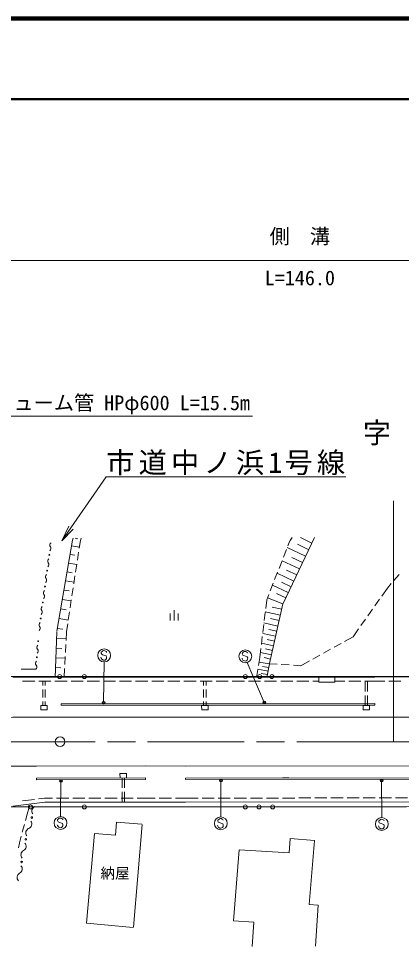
# Model space of a CAD drawing. Units: millimetres, scale not verified. Extents: x 40000 to 680000, y 20000 to 380000.
# Drawn here: x 460646 to 508164, y 264675 to 380000 of the extents above; entities that cross this region are included whole.
import ezdxf
from ezdxf.enums import TextEntityAlignment as Align

# ---------------------------------------------------------------- set-up
doc = ezdxf.new("R2010")
doc.units = ezdxf.units.MM
doc.header["$LTSCALE"] = 1000
doc.linetypes.add('CHAIN', pattern=[18.5, 12, -1.5, 3.5, -1.5])
for name, color, linetype, lineweight in [('M-BGD', 7, 'Continuous', 13), ('M-BMK', 2, 'CHAIN', 13), ('M-BMK-ROW', 30, 'Continuous', 13), ('M-BMK-SRVR', 3, 'Continuous', 13), ('M-STR-HTXT', 7, 'Continuous', 13), ('M-STR-STRC', 7, 'Continuous', 13), ('M-TTL', 2, 'Continuous', 140), ('M-TTL-LINE', 7, 'Continuous', 50)]:
    doc.layers.add(name, color=color, linetype=linetype, lineweight=lineweight)
doc.layers.add('M-BMK-HTXT', color=7, linetype='Continuous')
doc.styles.add('ＭＳ ゴシック', font='')
doc.styles.get('ＭＳ ゴシック').set_extended_font_data('MS Gothic')

# ---------------------------------------------------------------- blocks, each defined once
blk = doc.blocks.new('open_arrow')
at = {"color": 0, "linetype": 'Continuous', "lineweight": -2}
blk.add_lwpolyline([(7.5, 1.25), (0, 0), (7.5, -1.25)], dxfattribs=at)

msp = doc.modelspace()

# ---------------------------------------------------------------- linework, layer by layer
at = {"layer": 'M-BGD'}
for p, q in [((465391, 303850), (467338, 315153)), ((467412, 315427), (467338, 315153)), ((467650, 315427), (467982, 315338)), ((468314, 315129), (468170, 314179)), ((468314, 315129), (468413, 315426)), ((497378, 315497), (493475, 307304)), ((494074, 314461), (494325, 315100)), ((494347, 315145), (494590, 315489)), ((497055, 314809), (495623, 315492)), ((467220, 314464), (468196, 314296)), ((468095, 313685), (467945, 312696)), ((493526, 313065), (493891, 313996)), ((496269, 313162), (493995, 314247)), ((496662, 313986), (495262, 314653)), ((467038, 313404), (467635, 313301)), ((492979, 311668), (493344, 312599)), ((495520, 311592), (493360, 312622)), ((495894, 312377), (494564, 313011)), ((466852, 312327), (467868, 312152)), ((467870, 312202), (467719, 311213)), ((495163, 310843), (493899, 311446)), ((466663, 311228), (467285, 311121)), ((467644, 310719), (467494, 309730)), ((492431, 310272), (492796, 311203)), ((494806, 310095), (492753, 311074)), ((507239, 310148), (507894, 310904)), ((466471, 310112), (467529, 309930)), ((467419, 309236), (467269, 308247)), ((491883, 308875), (492248, 309806)), ((494125, 308667), (492175, 309597)), ((494465, 309381), (493265, 309953)), ((505733, 308230), (506421, 309203)), ((506421, 309203), (506912, 309770)), ((466275, 308973), (466923, 308861)), ((491450, 307771), (491701, 308410)), ((493459, 307258), (491536, 307990)), ((493800, 307986), (492660, 308530)), ((466076, 307815), (467177, 307625)), ((467193, 307753), (467043, 306765)), ((491315, 306667), (491441, 307722)), ((493459, 307258), (491790, 299830)), ((493312, 306579), (492139, 306843)), ((504868, 307005), (505445, 307822)), ((465872, 306634), (466547, 306518)), ((466968, 306270), (466818, 305282)), ((479454, 305201), (479454, 306076)), ((479954, 305201), (479954, 306451)), ((480454, 305201), (480454, 306076)), ((491137, 305178), (491256, 306171)), ((493148, 305854), (491268, 306277)), ((504003, 305780), (504580, 306597)), ((465666, 305434), (466812, 305236)), ((466743, 304787), (466598, 303837)), ((490959, 303688), (491077, 304681)), ((492842, 304496), (491101, 304888)), ((492995, 305175), (491909, 305419)), ((503138, 304555), (503714, 305371)), ((465177, 298119), (465384, 303797)), ((465455, 304209), (466157, 304088)), ((466550, 302703), (466610, 303792)), ((492556, 303223), (490945, 303586)), ((492699, 303859), (491693, 304086)), ((502162, 303173), (502849, 304146)), ((465354, 302967), (466550, 302923)), ((466468, 301205), (466522, 302204)), ((490780, 302199), (490899, 303192)), ((492288, 302031), (490798, 302367)), ((492422, 302627), (491492, 302837)), ((499802, 301859), (500675, 302345)), ((501112, 302589), (502162, 303173)), ((465309, 301741), (466014, 301716)), ((490595, 300648), (490721, 301703)), ((492036, 300914), (490661, 301224)), ((492162, 301473), (491303, 301666)), ((498491, 301129), (499365, 301616)), ((465265, 300534), (466420, 300491)), ((466386, 299708), (466440, 300706)), ((490586, 300599), (490415, 299606)), ((491781, 299780), (490486, 300017)), ((491918, 300390), (491125, 300569)), ((495694, 299572), (496744, 300156)), ((497180, 300399), (498054, 300886)), ((460970, 299122), (462786, 299121)), ((465214, 299119), (465177, 298119)), ((465222, 299348), (465902, 299323)), ((466299, 298119), (466358, 299208)), ((490330, 299113), (490158, 298120)), ((491621, 298905), (490334, 299139)), ((491701, 299342), (490926, 299484)), ((491781, 299781), (491478, 298120)), ((492754, 299745), (491810, 299801)), ((494251, 299657), (493253, 299716)), ((495694, 299572), (494750, 299627)), ((465925, 298149), (459933, 298153)), ((461145, 297653), (462645, 297651)), ((463145, 297651), (464645, 297650)), ((463650, 297119), (463650, 297619)), ((463950, 297119), (463950, 297619)), ((465145, 297649), (465925, 297649)), ((465179, 298180), (466294, 298139)), ((465925, 298149), (504859, 298155)), ((465925, 297649), (466677, 297649)), ((467177, 297649), (468677, 297649)), ((469177, 297649), (470677, 297649)), ((471177, 297650), (472677, 297650)), ((473177, 297650), (474677, 297650)), ((475177, 297650), (476677, 297650)), ((477177, 297651), (478677, 297651)), ((479177, 297651), (480677, 297651)), ((481177, 297651), (482677, 297651)), ((483177, 297652), (484677, 297652)), ((483619, 297120), (483619, 297620)), ((483919, 297120), (483919, 297620)), ((485177, 297652), (486677, 297652)), ((487177, 297652), (488677, 297652)), ((489177, 297653), (490677, 297653)), ((491542, 298469), (490772, 298610)), ((491177, 297653), (492677, 297653)), ((493177, 297653), (494677, 297653)), ((495177, 297653), (496677, 297654)), ((497177, 297654), (497928, 297654)), ((497928, 297505), (497928, 298154)), ((499908, 298154), (499908, 297508)), ((499908, 297654), (501133, 297654)), ((501633, 297655), (503133, 297655)), ((503633, 297655), (504859, 297655)), ((503650, 296370), (503650, 297620)), ((503950, 296370), (503950, 297620)), ((504859, 298155), (509855, 298167)), ((504859, 297654), (506107, 297657)), ((506607, 297659), (508107, 297662)), ((463650, 295619), (463650, 296619)), ((463950, 295619), (463950, 296619)), ((483619, 295620), (483619, 296620)), ((483919, 295620), (483919, 296620)), ((499908, 297508), (497928, 297505)), ((503650, 294621), (503650, 295870)), ((503950, 294621), (503950, 295870)), ((463396, 294619), (464190, 294620)), ((463404, 294070), (463396, 294619)), ((463650, 294619), (463650, 295119)), ((463950, 294619), (463950, 295119)), ((464190, 294620), (464197, 294070)), ((465926, 294849), (504859, 294855)), ((465926, 294849), (465926, 294649)), ((465926, 294649), (504859, 294655)), ((483366, 294619), (484159, 294620)), ((483373, 294070), (483366, 294619)), ((483619, 294620), (483619, 295120)), ((483919, 294620), (483919, 295120)), ((484159, 294620), (484167, 294070)), ((503397, 294620), (504190, 294621)), ((503404, 294071), (503397, 294620)), ((504190, 294621), (504198, 294071)), ((504859, 294855), (504859, 294655)), ((464197, 294070), (463404, 294070)), ((484167, 294070), (483373, 294070)), ((504198, 294071), (503404, 294071)), ((473231, 286177), (474025, 286178)), ((473238, 285628), (473231, 286177)), ((474025, 286178), (474032, 285628)), ((476380, 285614), (462863, 285603)), ((462863, 285403), (462863, 285603)), ((476380, 285414), (462863, 285403)), ((473485, 285628), (473485, 284378)), ((473785, 285628), (473785, 284378)), ((476380, 285614), (476380, 285414)), ((510966, 285645), (481363, 285606)), ((481363, 285406), (481363, 285606)), ((510966, 285445), (481363, 285406)), ((494198, 285620), (493404, 285620)), ((473485, 283878), (473485, 282628)), ((473785, 283878), (473785, 282628)), ((463888, 282604), (459946, 282105)), ((462614, 282946), (461126, 282758)), ((463856, 283104), (463110, 283009)), ((464869, 283104), (463856, 283104)), ((463888, 282604), (476382, 282614)), ((466869, 283106), (465369, 283105)), ((468869, 283108), (467369, 283106)), ((470869, 283109), (469369, 283108)), ((472869, 283111), (471369, 283110)), ((474869, 283112), (473369, 283111)), ((476382, 283114), (475369, 283113)), ((477608, 283112), (476351, 283113)), ((476381, 282613), (481365, 282606)), ((479608, 283109), (478108, 283111)), ((481366, 283106), (480108, 283108)), ((482917, 283108), (481366, 283106)), ((481366, 282606), (510970, 282645)), ((484917, 283111), (483417, 283109)), ((486917, 283114), (485417, 283112)), ((488917, 283116), (487417, 283114)), ((490917, 283119), (489417, 283117)), ((492917, 283121), (491417, 283119)), ((494917, 283124), (493417, 283122)), ((496917, 283127), (495417, 283125)), ((498917, 283129), (497417, 283127)), ((500917, 283132), (499417, 283130)), ((502917, 283134), (501417, 283132)), ((504917, 283137), (503417, 283135)), ((506917, 283139), (505417, 283137)), ((508917, 283142), (507417, 283140)), ((461713, 281119), (461982, 282119)), ((461713, 281119), (461495, 280311)), ((461365, 279828), (461106, 278862)), ((472817, 280129), (472696, 278499)), ((475943, 279853), (472817, 280129)), ((474915, 267053), (475967, 279826)), ((460976, 278379), (460758, 277571)), ((470051, 278729), (469070, 267584)), ((470051, 278729), (472696, 278499)), ((494374, 278093), (494232, 276325)), ((494374, 278093), (497370, 277853)), ((460749, 277522), (460648, 276919)), ((497370, 277853), (496732, 269889)), ((488014, 276697), (487331, 267873)), ((494232, 276325), (488014, 276697)), ((497839, 269821), (496732, 269889)), ((497839, 269821), (497507, 264694)), ((469095, 267557), (474885, 267033)), ((487331, 267873), (489841, 267688)), ((489841, 267688), (489638, 264675))]:
    msp.add_line(p, q, dxfattribs=at)
for points in [[(429346, 293140), (459936, 293158), (465926, 293154), (504860, 293160), (509860, 293172), (514747, 293176), (524222, 293293), (530788, 293518), (535694, 293783), (540596, 294159), (544730, 294571), (552035, 295583), (557027, 296467), (559679, 297005), (564476, 298091), (569373, 299373), (569993, 299557)], [(571647, 293730), (571260, 293612), (568932, 292969), (564229, 291791), (559511, 290771), (554696, 289900), (549912, 289166), (545056, 288549), (537785, 287871), (530534, 287457), (523243, 287263), (518383, 287172), (514939, 287158), (510964, 287140), (481361, 287101), (476379, 287109), (462862, 287098), (457874, 287098), (430111, 287095), (424123, 287083), (390642, 287085), (385654, 287069), (380616, 287083)]]:
    msp.add_lwpolyline(points, dxfattribs=at)
for centre, radius in [((464468, 313361), 50), ((464199, 311379), 50), ((463929, 309397), 50), ((463660, 307416), 50), ((463390, 305434), 50), ((463076, 302609), 50), ((462911, 300616), 50), ((462291, 280697), 100), ((461548, 277981), 100), ((461020, 275182), 100)]:
    msp.add_circle(centre, radius, dxfattribs=at)
for centre, radius, start, end in [((464897, 314564), 362, 128.65113, 215.85676), ((464309, 314139), 362, 308.65113, 35.85676), ((464627, 312582), 362, 128.65113, 215.85676), ((464040, 312158), 362, 308.65113, 35.85676), ((464358, 310601), 362, 128.65113, 215.85676), ((463770, 310176), 362, 308.65113, 35.85676), ((464088, 308619), 362, 128.65113, 215.85676), ((463501, 308194), 362, 308.65113, 35.85676), ((463819, 306637), 362, 128.65113, 215.85676), ((463231, 306212), 362, 308.65113, 35.85676), ((463549, 304655), 362, 128.65113, 215.85676), ((462961, 304231), 362, 308.65113, 35.85676), ((463276, 301839), 362, 131.64194, 218.84758), ((462711, 301385), 362, 311.64194, 38.84758), ((463110, 299846), 362, 131.64194, 218.84758), ((462545, 299392), 362, 311.64194, 38.84758), ((462875, 281507), 587, 111.58279, 217.77789), ((461701, 279884), 587, 291.58279, 37.77786), ((462133, 278792), 587, 111.58279, 217.77789), ((460990, 277117), 595, 296.94949, 43.53537), ((461534, 276058), 595, 116.94949, 223.5354), ((460509, 274302), 595, 296.94949, 43.53537), ((461048, 273241), 595, 116.94949, 223.5354)]:
    msp.add_arc(centre, radius, start, end, dxfattribs=at)
at = {"layer": 'M-BMK'}
for p, q in [((466400, 290119), (368427, 290114)), ((507165, 290121), (466400, 290119))]:
    msp.add_line(p, q, dxfattribs=at)
msp.add_arc((513807, 610381), 320329, 268.81178, 275.96608, dxfattribs=at)
at = {"layer": 'M-BMK-ROW'}
for points in [[(568602, 304461), (566337, 303782), (564758, 303450), (557917, 301828), (547716, 300059), (543204, 299567), (538216, 299041), (528582, 298501), (513096, 298307), (510683, 298272), (508799, 298219), (492087, 298219), (490563, 298218), (488801, 298218), (468801, 298218), (465740, 298218), (460122, 298217), (448801, 298217), (437460, 298217), (432120, 298216), (430601, 298216), (428801, 298216)], [(437334, 282017), (448801, 282017), (458381, 282017), (462128, 282017), (468801, 282018), (488801, 282018), (490477, 282018), (492176, 282019), (508803, 282019), (529183, 282336), (539503, 282916), (547108, 283684), (548749, 283858), (549905, 284018), (560176, 285713), (564477, 286715), (570495, 288144), (573019, 288896)]]:
    msp.add_lwpolyline(points, dxfattribs=at)
for centre in [(465740, 298218), (468801, 298218), (488801, 298218), (490563, 298218), (492087, 298219), (462128, 282017), (468801, 282018), (488801, 282018), (490477, 282018), (492176, 282019)]:
    msp.add_circle(centre, 250, dxfattribs=at)
at = {"layer": 'M-BMK-SRVR'}
msp.add_circle((465800, 290119), 600, dxfattribs=at)
at = {"layer": 'M-STR-HTXT'}
for p, q in [((423246, 349942), (568766, 349942)), ((507165, 290121), (507164, 320053))]:
    msp.add_line(p, q, dxfattribs=at)
for points in [[(432965, 295125), (457196, 330576), (489696, 330576)], [(466007, 315086), (471517, 323045), (501267, 323045)]]:
    msp.add_lwpolyline(points, dxfattribs=at)
at = {"layer": 'M-STR-STRC'}
for p, q in [((470904, 301233), (470891, 301142)), ((470891, 301142), (470960, 300996)), ((471007, 301344), (470904, 301233)), ((471112, 301418), (471007, 301344)), ((471244, 301445), (471112, 301418)), ((471337, 301432), (471244, 301445)), ((471452, 301374), (471337, 301432)), ((471540, 301314), (471452, 301374)), ((471568, 301225), (471540, 301314)), ((488424, 301128), (488411, 301037)), ((488411, 301037), (488480, 300891)), ((488527, 301239), (488424, 301128)), ((488632, 301313), (488527, 301239)), ((488765, 301340), (488632, 301313)), ((488857, 301327), (488765, 301340)), ((488973, 301269), (488857, 301327)), ((489061, 301209), (488973, 301269)), ((489088, 301120), (489061, 301209)), ((470893, 300522), (470862, 300610)), ((470960, 300380), (470893, 300522)), ((470960, 300996), (471080, 300938)), ((471043, 300321), (470960, 300380)), ((471160, 300261), (471043, 300321)), ((471080, 300938), (471506, 300787)), ((471256, 300248), (471160, 300261)), ((471204, 294982), (471251, 300044)), ((471390, 300271), (471256, 300248)), ((471490, 300348), (471390, 300271)), ((471547, 300467), (471490, 300348)), ((471506, 300787), (471570, 300649)), ((471570, 300649), (471547, 300467)), ((488413, 300417), (488382, 300505)), ((488481, 300275), (488413, 300417)), ((488480, 300891), (488601, 300832)), ((488563, 300216), (488481, 300275)), ((488680, 300156), (488563, 300216)), ((488601, 300832), (489027, 300681)), ((488776, 300142), (488680, 300156)), ((488910, 300165), (488776, 300142)), ((489010, 300242), (488910, 300165)), ((489067, 300361), (489010, 300242)), ((489027, 300681), (489091, 300543)), ((491140, 295012), (489029, 299975)), ((489091, 300543), (489067, 300361)), ((465897, 285240), (465861, 280826)), ((485767, 285264), (485750, 280773)), ((505700, 285264), (505724, 280685)), ((465486, 280415), (465473, 280324)), ((465473, 280324), (465542, 280178)), ((465589, 280526), (465486, 280415)), ((465694, 280600), (465589, 280526)), ((465826, 280627), (465694, 280600)), ((465919, 280614), (465826, 280627)), ((466034, 280556), (465919, 280614)), ((466122, 280497), (466034, 280556)), ((466150, 280407), (466122, 280497)), ((485381, 280362), (485368, 280272)), ((485368, 280272), (485437, 280126)), ((485484, 280473), (485381, 280362)), ((485589, 280548), (485484, 280473)), ((485722, 280574), (485589, 280548)), ((485814, 280561), (485722, 280574)), ((485930, 280503), (485814, 280561)), ((486018, 280444), (485930, 280503)), ((486045, 280355), (486018, 280444)), ((505364, 280274), (505351, 280184)), ((505467, 280385), (505364, 280274)), ((505572, 280460), (505467, 280385)), ((505705, 280486), (505572, 280460)), ((505797, 280473), (505705, 280486)), ((505913, 280415), (505797, 280473)), ((506001, 280356), (505913, 280415)), ((506028, 280267), (506001, 280356)), ((465475, 279704), (465444, 279792)), ((465542, 279562), (465475, 279704)), ((465542, 280178), (465662, 280120)), ((465625, 279504), (465542, 279562)), ((465742, 279443), (465625, 279504)), ((465662, 280120), (466088, 279969)), ((465838, 279430), (465742, 279443)), ((465972, 279453), (465838, 279430)), ((466072, 279530), (465972, 279453)), ((466129, 279649), (466072, 279530)), ((466088, 279969), (466152, 279831)), ((466152, 279831), (466129, 279649)), ((485370, 279652), (485339, 279740)), ((485437, 279510), (485370, 279652)), ((485437, 280126), (485558, 280067)), ((485520, 279451), (485437, 279510)), ((485637, 279391), (485520, 279451)), ((485558, 280067), (485983, 279916)), ((485733, 279377), (485637, 279391)), ((485867, 279400), (485733, 279377)), ((485967, 279477), (485867, 279400)), ((486024, 279596), (485967, 279477)), ((485983, 279916), (486048, 279778)), ((486048, 279778), (486024, 279596)), ((505353, 279564), (505322, 279652)), ((505351, 280184), (505420, 280038)), ((505421, 279422), (505353, 279564)), ((505420, 280038), (505541, 279979)), ((505503, 279363), (505421, 279422)), ((505620, 279303), (505503, 279363)), ((505541, 279979), (505966, 279828)), ((505716, 279289), (505620, 279303)), ((505850, 279312), (505716, 279289)), ((505950, 279389), (505850, 279312)), ((506007, 279508), (505950, 279389)), ((505966, 279828), (506031, 279690)), ((506031, 279690), (506007, 279508))]:
    msp.add_line(p, q, dxfattribs=at)
for centre in [(471270, 300844), (488790, 300738), (465852, 280026), (485747, 279973), (505730, 279885)]:
    msp.add_circle(centre, 800, dxfattribs=at)
at = {"layer": 'M-STR-STRC', "lineweight": 25}
for centre in [(471204, 294982), (491140, 295012), (465897, 285240), (485767, 285264), (505700, 285264)]:
    msp.add_circle(centre, 150, dxfattribs=at)
at = {"layer": 'M-TTL'}
msp.add_line((680000, 380000), (40000, 380000), dxfattribs=at)
at = {"layer": 'M-TTL-LINE'}
msp.add_line((40000, 370000), (680000, 370000), dxfattribs=at)

# ---------------------------------------------------------------- block references
at = {"layer": 'M-STR-HTXT', "xscale": 267, "yscale": 267, "rotation": 55.3}
msp.add_blockref('open_arrow', (466007, 315086), dxfattribs=at)

# ---------------------------------------------------------------- texts
at = {"layer": 'M-BGD', "style": 'ＭＳ ゴシック'}
msp.add_text('納屋', height=1320, dxfattribs=at).set_placement((472622, 273768), align=Align.MIDDLE_CENTER)
at = {"layer": 'M-BMK-HTXT', "insert": (511624, 328368), "char_height": 2566, "attachment_point": 5, "style": 'ＭＳ ゴシック'}
msp.add_mtext('\\T1.57;字中浜', dxfattribs=at)
at = {"layer": 'M-STR-HTXT', "style": 'ＭＳ ゴシック'}
for s, p in [('側\u3000溝', (495557, 351470)), ('L=146.0', (495557, 346299)), ('ヒューム管 HPφ600 L=15.5m', (473446, 330776))]:
    msp.add_text(s, height=1833, dxfattribs=at).set_placement(p, align=Align.BOTTOM_CENTER)
at = {"layer": 'M-STR-HTXT', "insert": (471517, 323245), "char_height": 2566, "attachment_point": 7, "style": 'ＭＳ ゴシック'}
msp.add_mtext('\\T1.15;市道中ノ浜1号線', dxfattribs=at)

doc.saveas('drawing.dxf')
